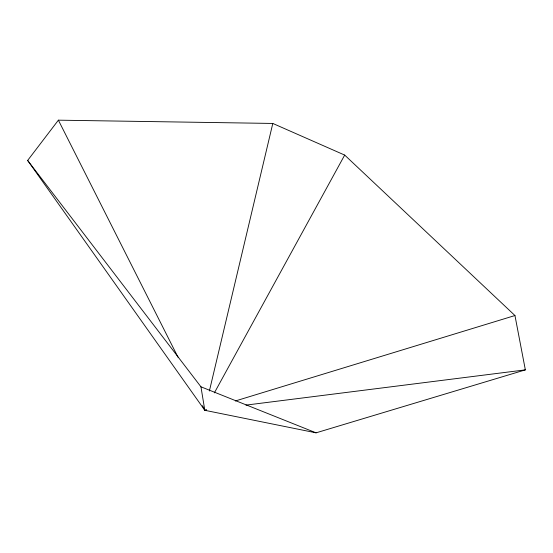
<?xml version="1.0" encoding="UTF-8"?>
<svg xmlns="http://www.w3.org/2000/svg" width="553" height="553" viewBox="0 0 553 553"><rect width="100%" height="100%" fill="white"/><g stroke="black" fill="none" stroke-linecap="round" stroke-linejoin="round"><path stroke-width="0.83" d="M209.38 391.012L272.802 123.443L344.685 155.082L514.954 315.535L525.35 369.867L316.067 432.833L204.81 410.305L27.65 160.446L58.383 120.167L272.802 123.443M214.357 392.886L344.685 155.082M206.463 409.801L204.81 410.305L202.481 405.688M235.329 400.98L514.954 315.535M206.525 410.091L204.81 410.305L200.946 386.803L27.65 160.446M245.947 405.114L525.35 369.867M200.946 386.803L316.067 432.833M58.383 120.167L178.011 357.203"/></g></svg>
